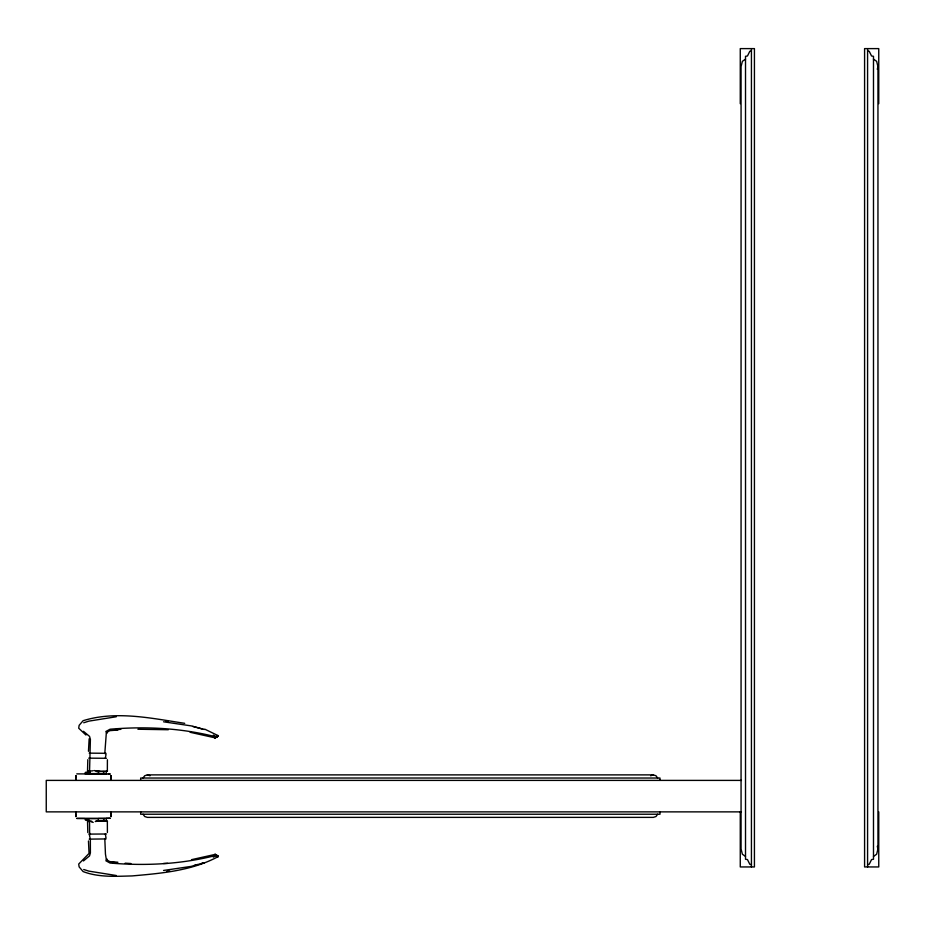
<?xml version="1.0" encoding="UTF-8"?>
<svg xmlns="http://www.w3.org/2000/svg" width="925" height="925" viewBox="0 0 925 925"><rect width="100%" height="100%" fill="white"/><g stroke="black" fill="none" stroke-linecap="round" stroke-linejoin="round"><path stroke-width="1.39" d="M107.404 832.523L107.346 820.995L96.142 820.845M87.817 759.668L87.517 771.357L92.939 770.791M88.465 751.285L89.147 738.809M75.919 775.682L75.653 780.399L75.954 775.682M106.271 819.666L106.387 818.567L98.235 818.567L98.408 819.7M98.235 773.705L98.408 772.572M105.808 860.724L110.052 863.037C145.896 866.089 181.762 864.228 216.681 855.232L218.335 856.515L215.051 854.33L218.335 856.515C192.007 870.783 161.343 873.35 132.021 875.929C115.729 876.322 98.64 877.548 83.123 871.57L79.134 866.898L78.706 864.043L89.054 853.428L88.465 840.975M117.903 730.01L109.751 730.669L106.34 732.704L104.814 753.32L106.017 754.499L105.311 758.269L106.479 758.269M106.479 833.992L105.311 834.003L106.017 837.772L104.814 838.952L89.193 839.125M107.404 759.737L107.346 771.277L96.142 771.427M877.293 69.271L877.952 66.623L876.646 61.339L873.489 59.142M877.952 66.623L877.952 848.942L876.646 854.226L873.489 856.423M104.305 818.567L103.103 820.776M105.808 731.548L110.052 729.224C145.896 726.171 181.762 728.033 216.681 737.04L217.306 735.872C221.41 734.878 208.969 741.526 218.335 735.745L204.807 729.178M216.82 736.89L217.768 735.514L218.369 735.965M143.04 778.029L144.682 775.763L147.364 774.884L653.316 774.884L655.987 775.763L657.64 778.029M657.64 814.231L655.987 816.509L653.316 817.376L147.364 817.376L144.682 816.509L143.04 814.231M83.458 860.955L89.54 855.868L90.396 852.885L90.349 839.102L89.459 835.402L90.43 834.096L105.311 834.003M218.369 856.307L217.768 856.758L216.82 855.382M745.515 59.142L742.37 61.339L741.064 66.623L741.064 848.942L742.37 854.226L745.515 856.423M106.167 771.462L107.473 770.641M106.005 838.963L104.814 838.952L105.45 854.11L106.34 859.556L107.161 859.082M213.317 857.151L216.681 855.232M650.633 775.763L653.316 774.884M83.724 722.772L88.869 721.13L116.307 716.748M202.876 863.129L191.186 866.39L163.552 870.46M194.053 865.522L197.95 864.482M200.54 863.788L204.437 862.747M191.51 859.672L215.386 854.353M108.364 774.028L110.272 774.017L76.763 773.878M95.275 821.527L100.108 820.857M166.963 871.338L169.738 871.026M106.294 818.417L110.272 818.255L76.752 818.428L84.672 818.509M115.162 729.675L120.886 729.328M163.471 863.476L167.714 863.349M751.435 50.794L749.782 51.337L747.458 55.997L745.515 56.309L745.515 859.256L747.458 859.568L749.782 864.228L751.435 864.759M106.005 753.297L89.193 753.135M867.581 864.759L869.234 864.228L871.558 859.568L873.489 859.256L873.489 56.309L871.558 55.997L869.234 51.337L867.581 50.794M88.707 834.107L90.43 834.096L89.609 832.673L89.54 820.822L87.517 820.903L87.817 832.593M89.02 819.77L85.158 819.758L87.644 819.758M96.871 771.485L106.109 771.485M90.338 772.502L85.158 772.514L89.02 772.491M89.806 773.589L97.819 773.589M84.95 773.67L106.387 773.705L106.271 772.595M741.422 780.399L46.25 780.399L46.25 811.872L741.422 811.872M84.95 818.602L97.819 818.671M96.871 820.776L106.109 820.776M105.311 758.269L88.707 758.153M137.917 729.247L168.292 729.732M112.307 862.424L115.162 862.586M125.164 863.187L130.888 863.534M117.903 862.25L109.751 861.591L106.34 859.556M165.563 720.76L168.35 721.084M94.073 770.56L100.108 771.415M163.552 721.801L191.186 725.882L202.876 729.131M116.307 875.513L88.869 871.13L83.724 869.5M184.711 723.327C151.538 718.297 116.041 710.493 83.123 720.691L79.134 725.362L78.706 728.218L85.956 735.04M91.806 821.261L89.54 820.822L88.384 821.597L87.517 820.903L88.523 821.18M190.099 732.276L215.386 737.907M192.747 726.403L204.437 729.513M91.228 821.828L93.194 822.418M147.364 774.884L150.035 775.763M89.552 771.415L87.517 771.357L88.384 770.664L89.54 771.45L90.396 739.387L89.54 736.393L83.458 731.305M213.317 735.109L216.681 737.04M106.34 732.704L107.161 733.178M106.167 820.81L107.473 821.62M103.103 771.485L104.305 773.705M98.559 772.595L98.917 773.705M877.293 846.294L877.952 848.942M75.954 816.578L75.653 811.872L75.919 816.59M878.75 103.693L878.75 48.609L864.586 48.609L864.586 866.945L878.75 866.945L878.75 811.872M867.581 48.609L867.581 866.945M751.435 48.609L751.435 866.945M740.266 103.693L740.266 48.609L754.43 48.609L754.43 866.945L740.266 866.945L740.266 811.872M659.999 780.399L659.999 778.029L140.669 778.029L140.669 780.399M659.999 811.872L659.999 814.231L140.669 814.231L140.669 811.872M111.266 811.872L111 816.59L111.266 811.872M111.266 780.399L110.965 775.682L111.266 780.399"/></g></svg>
